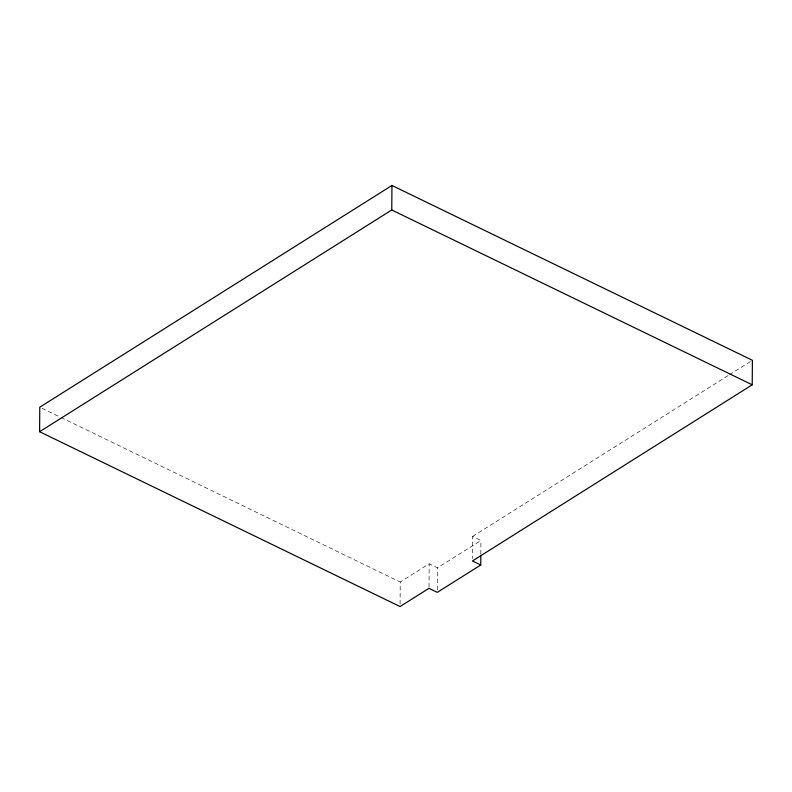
<?xml version="1.0" encoding="UTF-8"?>
<svg xmlns="http://www.w3.org/2000/svg" width="792" height="792" viewBox="0 0 792 792"><rect width="100%" height="100%" fill="white"/><g stroke="black" fill="none" stroke-linecap="round" stroke-linejoin="round"><path stroke-width="0.59" stroke-dasharray="3.96 2.97" d="M400.079 604.088L400.237 582.021L429.175 563.795L437.501 567.834L480.912 540.5L472.596 536.461L472.438 558.528M429.017 587.09L429.175 563.795M437.342 589.901L437.501 567.834M480.823 553.984L480.912 540.5M472.596 536.461L728.383 375.408M729.432 374.755L750.311 361.607M41.996 408.276L59.796 416.909M60.905 417.443L400.237 582.021"/><path stroke-width="1.19" d="M480.744 565.013L437.323 592.347L429.007 588.317L400.059 606.543L39.6 431.709L39.768 407.197L391.941 185.457L752.4 360.291L752.232 384.803L472.428 560.983L480.744 565.013L480.813 555.202M39.6 431.709L391.763 209.979L391.941 185.457M391.763 209.979L752.232 384.803"/></g></svg>
